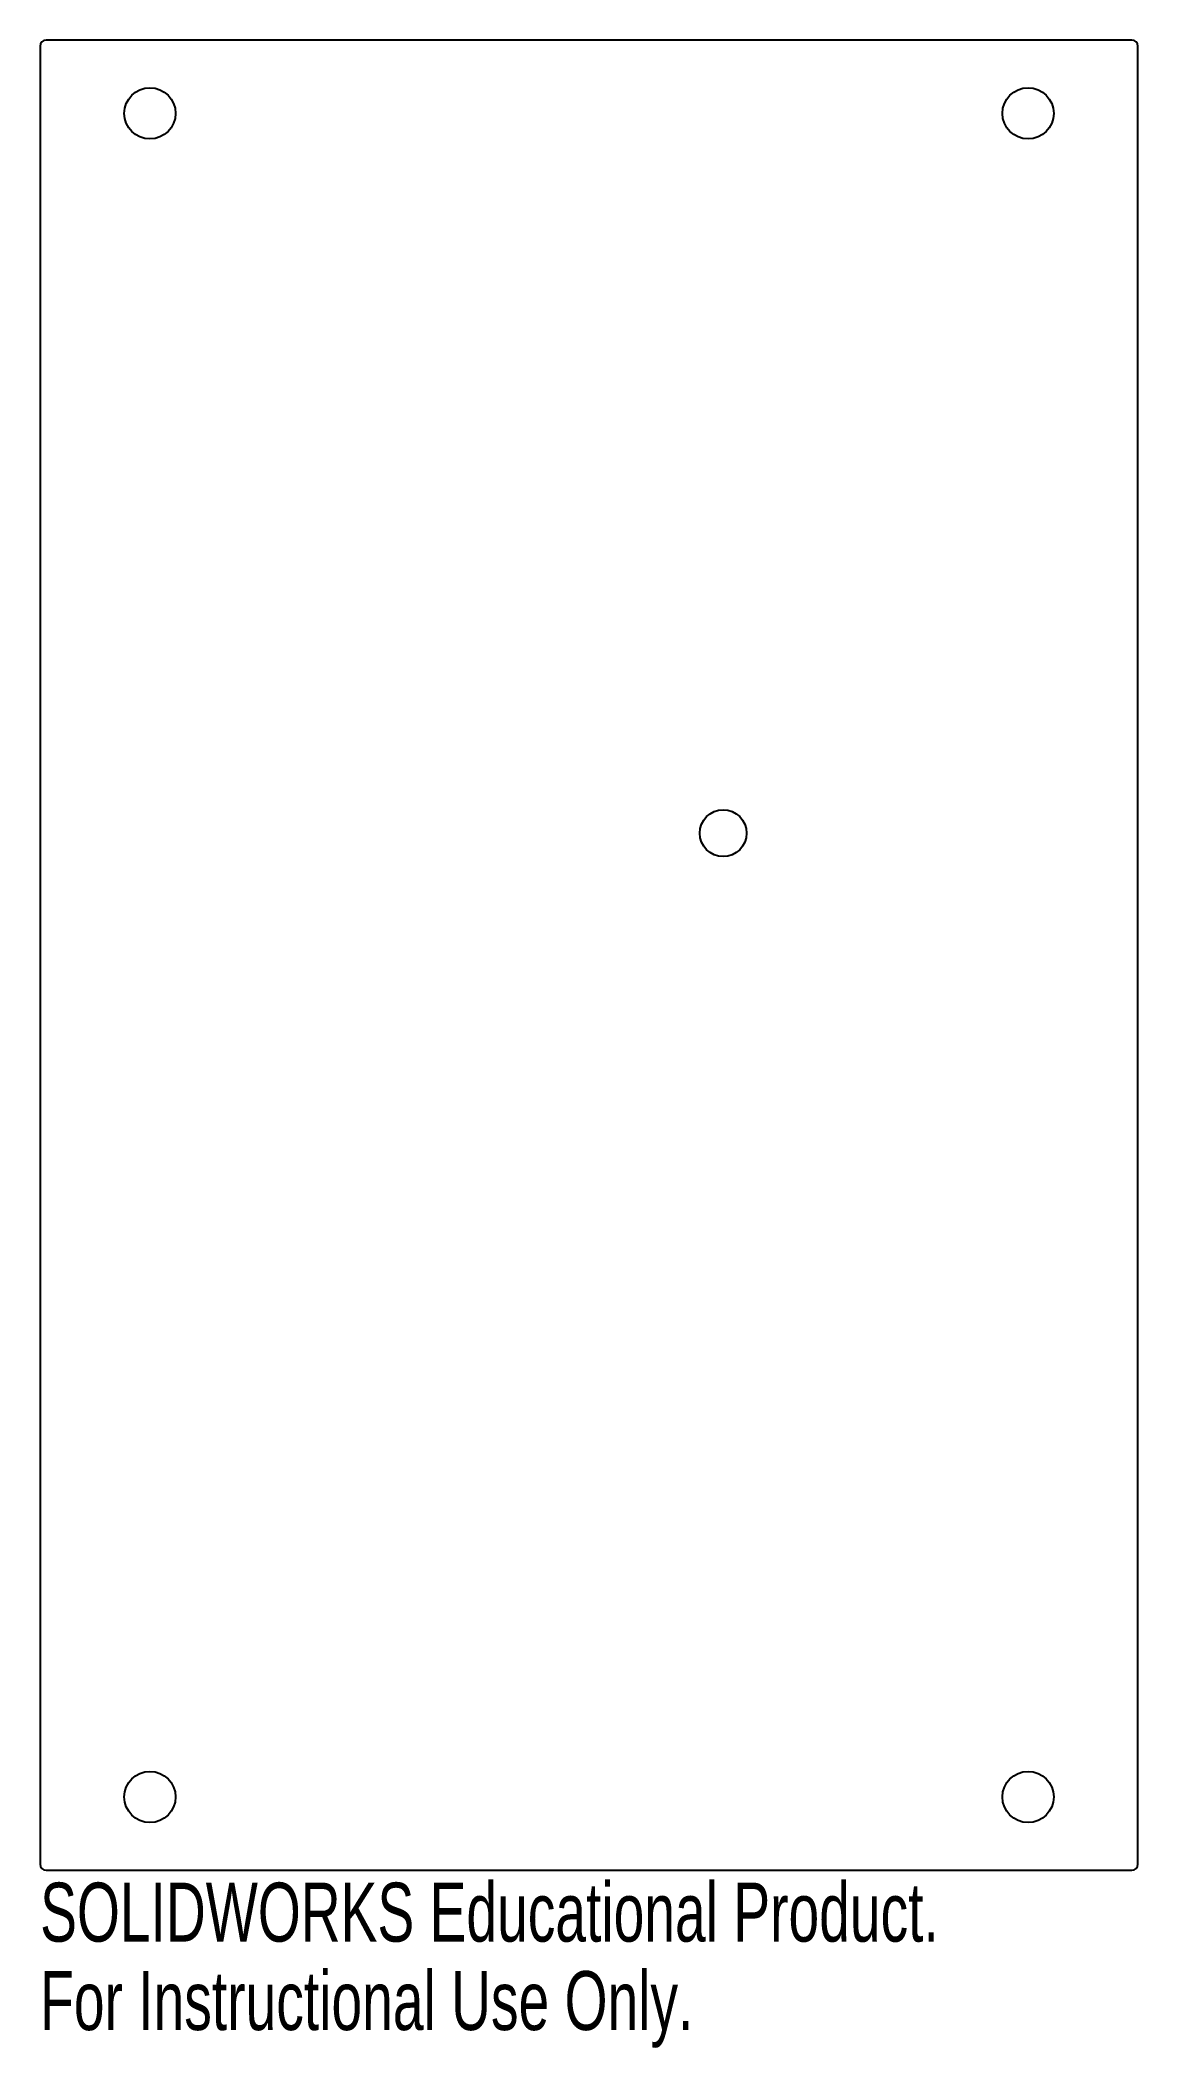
# Model space of a CAD drawing. Header units: millimetres. Extents: x 0 to 90, y -165 to 0.
import ezdxf

# ---------------------------------------------------------------- set-up
doc = ezdxf.new("R2010")
doc.units = ezdxf.units.MM
doc.styles.add('SLDTEXTSTYLE0', font='TXT', dxfattribs={"width": 0.7})

msp = doc.modelspace()

# ---------------------------------------------------------------- linework, layer by layer
at = {"color": 7, "linetype": 'Continuous', "lineweight": 25}
for p, q in [((89.5, 0), (0.5, 0)), ((0, -0.5), (0, -149.5)), ((90, -149.5), (90, -0.5)), ((0.5, -150), (89.5, -150))]:
    msp.add_line(p, q, dxfattribs=at)
for centre, radius in [((9, -6), 2.1), ((81, -6), 2.1), ((56, -65), 1.92), ((9, -144), 2.1), ((81, -144), 2.1)]:
    msp.add_circle(centre, radius, dxfattribs=at)
for centre, start, end in [((0.5, -0.5), 90, 180), ((89.5, -0.5), 0, 90), ((0.5, -149.5), 180, 270), ((89.5, -149.5), 270, 360)]:
    msp.add_arc(centre, 0.5, start, end, dxfattribs=at)

# ---------------------------------------------------------------- texts
at = {"color": 7, "linetype": 'Continuous', "char_height": 4.8336, "attachment_point": 1, "style": 'SLDTEXTSTYLE0'}
for s, insert in [('SOLIDWORKS Educational Product.', (0, -151.02)), ('For Instructional Use Only.', (0, -158.27))]:
    msp.add_mtext(s, dxfattribs=dict(at, insert=insert))

doc.saveas('drawing.dxf')
